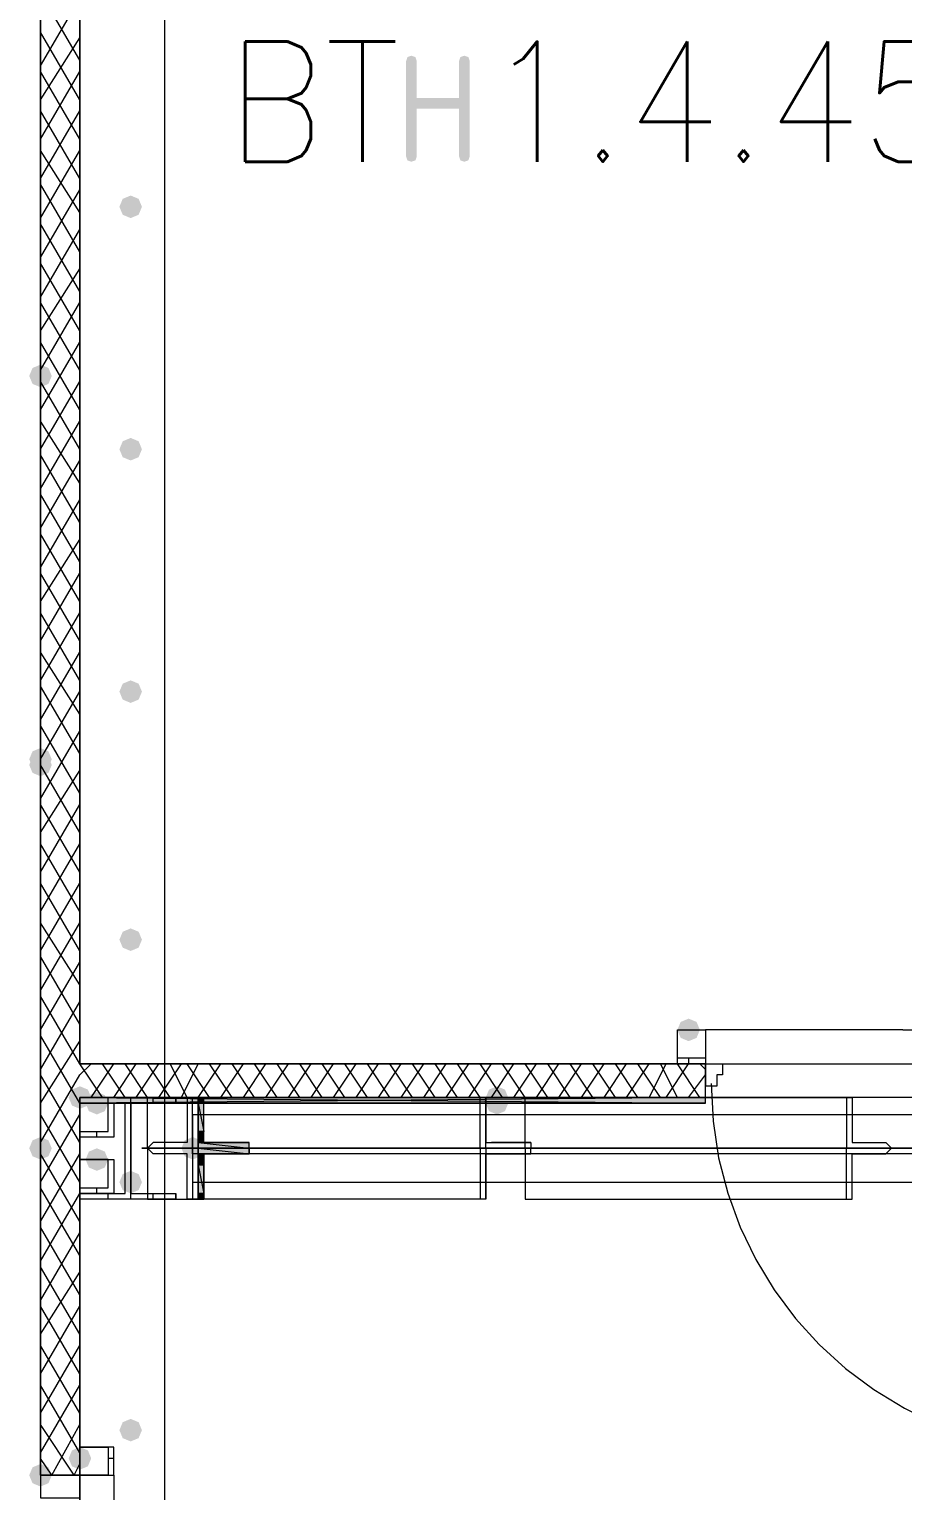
# Model space of a CAD drawing. Header units: millimetres. Extents: x 0 to 420, y 0 to 297.
# Drawn here: x 101.05 to 107.61, y 167.1 to 178.08 of the extents above; entities that cross this region are included whole.
import ezdxf

# ---------------------------------------------------------------- set-up
doc = ezdxf.new("R2010")
doc.units = ezdxf.units.MM
doc.styles.get("Standard").update_dxf_attribs({"font": 'STANDARD'})

msp = doc.modelspace()

# ---------------------------------------------------------------- hatches: boundary and pattern name
h = msp.add_hatch(color=7)
h.paths.add_polyline_path([(101.134333, 187.071), (101.134333, 169.672)], flags=0)
h.paths.add_polyline_path([(101.134333, 169.672), (101.134333, 187.071)], flags=0)
for color, points in [(7, [(103.880709, 177.12002), (103.880709, 177.8366), (103.8907, 177.866366), (103.920948, 177.876287), (103.950713, 177.866366), (103.960635, 177.8366), (103.960635, 177.557685), (104.278686, 177.557685), (104.278686, 177.8366), (104.288608, 177.866366), (104.318374, 177.876287), (104.348415, 177.866366), (104.358613, 177.8366), (104.358613, 177.12002), (104.348415, 177.090255), (104.318374, 177.080333), (104.288608, 177.090255), (104.278686, 177.12002), (104.278686, 177.47831), (103.960635, 177.47831), (103.960635, 177.12002), (103.950713, 177.090255), (103.920948, 177.080333), (103.8907, 177.090255)]), (7, [(101.896333, 176.741667), (101.871462, 176.681871), (101.811667, 176.657), (101.751871, 176.681871), (101.727, 176.741667), (101.751871, 176.801462), (101.811667, 176.826333), (101.871462, 176.801463)]), (254, [(101.219, 175.471667), (101.194129, 175.411871), (101.134333, 175.387), (101.074538, 175.411871), (101.049667, 175.471667), (101.074537, 175.531462), (101.134333, 175.556333), (101.194129, 175.531463)]), (254, [(101.219, 175.471667), (101.194129, 175.411871), (101.134333, 175.387), (101.074538, 175.411871), (101.049667, 175.471667), (101.074537, 175.531462), (101.134333, 175.556333), (101.194129, 175.531463)]), (7, [(101.896333, 174.921333), (101.871462, 174.861537), (101.811667, 174.836667), (101.751871, 174.861537), (101.727, 174.921333), (101.751871, 174.981129), (101.811667, 175.006), (101.871462, 174.981129)]), (7, [(101.896333, 173.101), (101.871462, 173.041204), (101.811667, 173.016333), (101.751871, 173.041204), (101.727, 173.101), (101.751871, 173.160796), (101.811667, 173.185667), (101.871462, 173.160796)]), (254, [(101.219, 172.593), (101.194129, 172.533204), (101.134333, 172.508333), (101.074538, 172.533204), (101.049667, 172.593), (101.074537, 172.652796), (101.134333, 172.677667), (101.194129, 172.652796)]), (254, [(101.219, 172.550667), (101.194129, 172.490871), (101.134333, 172.466), (101.074538, 172.490871), (101.049667, 172.550667), (101.074537, 172.610462), (101.134333, 172.635333), (101.194129, 172.610463)]), (7, [(101.896333, 171.238333), (101.871462, 171.178537), (101.811667, 171.153667), (101.751871, 171.178537), (101.727, 171.238333), (101.751871, 171.298129), (101.811667, 171.323), (101.871462, 171.298129)]), (7, [(106.087333, 170.561), (106.062463, 170.501204), (106.002667, 170.476333), (105.942871, 170.501204), (105.918, 170.561), (105.942871, 170.620796), (106.002667, 170.645667), (106.062462, 170.620796)]), (254, [(101.515333, 170.053), (101.490463, 169.993204), (101.430667, 169.968333), (101.370871, 169.993204), (101.346, 170.053), (101.370871, 170.112796), (101.430667, 170.137667), (101.490462, 170.112796)]), (254, [(104.648, 170.053), (104.623129, 169.993204), (104.563333, 169.968333), (104.503537, 169.993204), (104.478667, 170.053), (104.503537, 170.112796), (104.563333, 170.137667), (104.623129, 170.112796)]), (7, [(101.642333, 170.010667), (101.617463, 169.950871), (101.557667, 169.926), (101.497871, 169.950871), (101.473, 170.010667), (101.497871, 170.070462), (101.557667, 170.095333), (101.617462, 170.070463)]), (254, [(104.648, 170.010667), (104.623129, 169.950871), (104.563333, 169.926), (104.503537, 169.950871), (104.478667, 170.010667), (104.503537, 170.070462), (104.563333, 170.095333), (104.623129, 170.070463)]), (254, [(101.219, 169.672), (101.194129, 169.612204), (101.134333, 169.587333), (101.074538, 169.612204), (101.049667, 169.672), (101.074537, 169.731796), (101.134333, 169.756667), (101.194129, 169.731796)]), (254, [(101.219, 169.672), (101.194129, 169.612204), (101.134333, 169.587333), (101.074538, 169.612204), (101.049667, 169.672), (101.074537, 169.731796), (101.134333, 169.756667), (101.194129, 169.731796)]), (7, [(102.362, 169.672), (102.337129, 169.612204), (102.277333, 169.587333), (102.217538, 169.612204), (102.192667, 169.672), (102.217537, 169.731796), (102.277333, 169.756667), (102.337129, 169.731796)]), (98, [(102.658333, 169.714333), (102.616, 169.714333)]), (7, [(101.642333, 169.587333), (101.617463, 169.527537), (101.557667, 169.502667), (101.497871, 169.527537), (101.473, 169.587333), (101.497871, 169.647129), (101.557667, 169.672), (101.617462, 169.647129)]), (7, [(101.896333, 169.418), (101.871462, 169.358204), (101.811667, 169.333333), (101.751871, 169.358204), (101.727, 169.418), (101.751871, 169.477796), (101.811667, 169.502667), (101.871462, 169.477796)]), (98, [(102.319667, 169.291), (102.362, 169.291)]), (7, [(101.896333, 167.555333), (101.871462, 167.495537), (101.811667, 167.470667), (101.751871, 167.495537), (101.727, 167.555333), (101.751871, 167.615129), (101.811667, 167.64), (101.871462, 167.615129)]), (7, [(101.515333, 167.343667), (101.490463, 167.283871), (101.430667, 167.259), (101.370871, 167.283871), (101.346, 167.343667), (101.370871, 167.403462), (101.430667, 167.428333), (101.490462, 167.403463)]), (254, [(101.219, 167.216667), (101.194129, 167.156871), (101.134333, 167.132), (101.074538, 167.156871), (101.049667, 167.216667), (101.074537, 167.276462), (101.134333, 167.301333), (101.194129, 167.276463)]), (254, [(101.219, 167.216667), (101.194129, 167.156871), (101.134333, 167.132), (101.074538, 167.156871), (101.049667, 167.216667), (101.074537, 167.276462), (101.134333, 167.301333), (101.194129, 167.276463)])]:
    msp.add_hatch(color=color).paths.add_polyline_path(points, flags=0)
h = msp.add_hatch(color=7)
h.paths.add_polyline_path([(106.129667, 170.053), (101.430667, 170.053), (106.129667, 170.010667)], flags=0)
h.paths.add_polyline_path([(101.430667, 170.053), (106.129667, 170.010667), (101.430667, 170.010667)], flags=0)
h = msp.add_hatch(color=98)
h.paths.add_polyline_path([(102.319667, 170.053), (102.362, 170.053)], flags=0)
h.paths.add_polyline_path([(102.362, 170.053), (102.319667, 170.053)], flags=0)
h.paths.add_polyline_path([(102.362, 170.053), (102.319667, 170.053)], flags=0)
h.paths.add_polyline_path([(102.319667, 170.053), (102.362, 170.053)], flags=0)
h = msp.add_hatch(color=98)
h.paths.add_polyline_path([(102.362, 170.053), (102.319667, 170.053), (102.362, 170.010667)], flags=0)
h.paths.add_polyline_path([(102.319667, 170.053), (102.362, 170.010667), (102.319667, 170.010667)], flags=0)
h = msp.add_hatch(color=98)
h.paths.add_polyline_path([(102.362, 170.010667), (102.319667, 170.010667), (102.362, 169.799)], flags=0)
h.paths.add_polyline_path([(102.319667, 170.010667), (102.362, 169.799), (102.319667, 169.799)], flags=0)
h = msp.add_hatch(color=98)
h.paths.add_polyline_path([(102.362, 169.799), (102.319667, 169.799), (102.362, 169.756667)], flags=0)
h.paths.add_polyline_path([(102.319667, 169.799), (102.362, 169.756667), (102.319667, 169.756667)], flags=0)
h = msp.add_hatch(color=98)
h.paths.add_polyline_path([(102.362, 169.756667), (102.319667, 169.756667), (102.362, 169.714333)], flags=0)
h.paths.add_polyline_path([(102.319667, 169.756667), (102.362, 169.714333), (102.319667, 169.714333)], flags=0)
h.paths.add_polyline_path([(102.362, 169.714333), (102.319667, 169.714333)], flags=0)
h.paths.add_polyline_path([(102.319667, 169.714333), (102.362, 169.714333)], flags=0)
h.paths.add_polyline_path([(102.362, 169.714333), (102.319667, 169.714333)], flags=0)
h.paths.add_polyline_path([(102.362, 169.714333), (102.319667, 169.714333)], flags=0)
h = msp.add_hatch(color=98)
h.paths.add_polyline_path([(102.404333, 169.714333), (102.319667, 169.714333)], flags=0)
h.paths.add_polyline_path([(102.404333, 169.714333), (102.319667, 169.714333), (102.362, 169.714333)], flags=0)
h = msp.add_hatch(color=98)
h.paths.add_polyline_path([(102.616, 169.714333), (102.319667, 169.714333)], flags=0)
h.paths.add_polyline_path([(102.616, 169.714333), (102.319667, 169.714333), (102.404333, 169.714333)], flags=0)
h = msp.add_hatch(color=98)
h.paths.add_polyline_path([(102.319667, 169.714333), (102.658333, 169.714333)], flags=0)
h.paths.add_polyline_path([(102.658333, 169.714333), (102.319667, 169.714333)], flags=0)
h = msp.add_hatch(color=98)
h.paths.add_polyline_path([(102.700667, 169.714333), (102.319667, 169.714333)], flags=0)
h.paths.add_polyline_path([(102.319667, 169.714333), (102.700667, 169.714333)], flags=0)
h.paths.add_polyline_path([(102.700667, 169.714333), (102.319667, 169.714333)], flags=0)
h.paths.add_polyline_path([(102.700667, 169.714333), (102.319667, 169.714333), (102.658333, 169.714333)], flags=0)
h = msp.add_hatch(color=98)
h.paths.add_polyline_path([(102.700667, 169.714333), (102.319667, 169.714333), (102.700667, 169.672)], flags=0)
h.paths.add_polyline_path([(102.319667, 169.714333), (102.700667, 169.672), (102.319667, 169.672)], flags=0)
h.paths.add_polyline_path([(102.700667, 169.672), (102.319667, 169.672)], flags=0)
h.paths.add_polyline_path([(102.319667, 169.672), (102.700667, 169.672)], flags=0)
h.paths.add_polyline_path([(102.700667, 169.672), (102.319667, 169.672)], flags=0)
h.paths.add_polyline_path([(102.700667, 169.672), (102.319667, 169.672)], flags=0)
h = msp.add_hatch(color=98)
h.paths.add_polyline_path([(102.616, 169.714333), (102.658333, 169.714333)], flags=0)
h.paths.add_polyline_path([(102.658333, 169.714333), (102.616, 169.714333)], flags=0)
h = msp.add_hatch(color=7)
h.paths.add_polyline_path([(101.134333, 169.672), (101.134333, 167.216667)], flags=0)
h.paths.add_polyline_path([(101.134333, 167.216667), (101.134333, 169.672)], flags=0)
h = msp.add_hatch(color=98)
h.paths.add_polyline_path([(102.319667, 169.672), (102.700667, 169.672)], flags=0)
h.paths.add_polyline_path([(102.700667, 169.672), (102.319667, 169.672)], flags=0)
h.paths.add_polyline_path([(102.700667, 169.672), (102.319667, 169.672)], flags=0)
h.paths.add_polyline_path([(102.319667, 169.672), (102.700667, 169.672)], flags=0)
h = msp.add_hatch(color=98)
h.paths.add_polyline_path([(102.700667, 169.672), (102.319667, 169.672), (102.700667, 169.629667)], flags=0)
h.paths.add_polyline_path([(102.319667, 169.672), (102.700667, 169.629667), (102.319667, 169.629667)], flags=0)
h.paths.add_polyline_path([(102.700667, 169.629667), (102.319667, 169.629667)], flags=0)
h.paths.add_polyline_path([(102.319667, 169.629667), (102.700667, 169.629667)], flags=0)
h = msp.add_hatch(color=98)
h.paths.add_polyline_path([(102.658333, 169.629667), (102.319667, 169.629667)], flags=0)
h.paths.add_polyline_path([(102.319667, 169.629667), (102.658333, 169.629667)], flags=0)
h.paths.add_polyline_path([(102.658333, 169.629667), (102.319667, 169.629667)], flags=0)
h.paths.add_polyline_path([(102.658333, 169.629667), (102.319667, 169.629667), (102.700667, 169.629667)], flags=0)
h = msp.add_hatch(color=98)
h.paths.add_polyline_path([(102.404333, 169.629667), (102.319667, 169.629667)], flags=0)
h.paths.add_polyline_path([(102.404333, 169.629667), (102.319667, 169.629667), (102.616, 169.629667)], flags=0)
h = msp.add_hatch(color=98)
h.paths.add_polyline_path([(102.319667, 169.629667), (102.362, 169.629667)], flags=0)
h.paths.add_polyline_path([(102.362, 169.629667), (102.319667, 169.629667)], flags=0)
h.paths.add_polyline_path([(102.362, 169.629667), (102.319667, 169.629667)], flags=0)
h.paths.add_polyline_path([(102.319667, 169.629667), (102.362, 169.629667)], flags=0)
h.paths.add_polyline_path([(102.362, 169.629667), (102.319667, 169.629667)], flags=0)
h.paths.add_polyline_path([(102.362, 169.629667), (102.319667, 169.629667), (102.404333, 169.629667)], flags=0)
h = msp.add_hatch(color=98)
h.paths.add_polyline_path([(102.362, 169.629667), (102.319667, 169.629667), (102.362, 169.587333)], flags=0)
h.paths.add_polyline_path([(102.319667, 169.629667), (102.362, 169.587333), (102.319667, 169.587333)], flags=0)
h = msp.add_hatch(color=98)
h.paths.add_polyline_path([(102.362, 169.587333), (102.319667, 169.587333), (102.362, 169.545)], flags=0)
h.paths.add_polyline_path([(102.319667, 169.587333), (102.362, 169.545), (102.319667, 169.545)], flags=0)
h = msp.add_hatch(color=98)
h.paths.add_polyline_path([(102.616, 169.629667), (102.658333, 169.629667)], flags=0)
h.paths.add_polyline_path([(102.658333, 169.629667), (102.616, 169.629667)], flags=0)
h.paths.add_polyline_path([(102.658333, 169.629667), (102.616, 169.629667)], flags=0)
h = msp.add_hatch(color=98)
h.paths.add_polyline_path([(102.362, 169.545), (102.319667, 169.545), (102.362, 169.333333)], flags=0)
h.paths.add_polyline_path([(102.319667, 169.545), (102.362, 169.333333), (102.319667, 169.333333)], flags=0)
h = msp.add_hatch(color=98)
h.paths.add_polyline_path([(102.362, 169.333333), (102.319667, 169.333333), (102.362, 169.291)], flags=0)
h.paths.add_polyline_path([(102.319667, 169.333333), (102.362, 169.291), (102.319667, 169.291)], flags=0)
h.paths.add_polyline_path([(102.362, 169.291), (102.319667, 169.291)], flags=0)
h.paths.add_polyline_path([(102.319667, 169.291), (102.362, 169.291)], flags=0)

# ---------------------------------------------------------------- linework, layer by layer
at = {"color": 7, "lineweight": 0}
for points in [[(101.134333, 222.504), (101.134333, 167.216667)], [(101.430667, 170.307), (101.430667, 187.409667)], [(101.134333, 169.672), (101.134333, 187.071), (101.134333, 169.672), (101.134333, 187.071)], [(101.430667, 177.842333), (101.134333, 178.350333)], [(101.134333, 177.8), (101.430667, 178.308)], [(101.430667, 177.546), (101.134333, 178.054)], [(101.134333, 177.546), (101.430667, 178.011667)], [(101.134333, 177.249667), (101.430667, 177.757667)], [(101.430667, 177.249667), (101.134333, 177.757667)], [(101.134333, 176.953333), (101.430667, 177.461333)], [(101.430667, 176.953333), (101.134333, 177.461333)], [(101.134333, 176.657), (101.430667, 177.165)], [(101.430667, 176.699333), (101.134333, 177.165)], [(101.430667, 176.403), (101.134333, 176.911)], [(101.134333, 176.360667), (101.430667, 176.868667)], [(101.430667, 176.106667), (101.134333, 176.614667)], [(101.134333, 176.064333), (101.430667, 176.572333)], [(101.430667, 175.810333), (101.134333, 176.318333)], [(101.134333, 175.810333), (101.430667, 176.276)], [(101.134333, 175.514), (101.430667, 176.022)], [(101.430667, 175.514), (101.134333, 176.022)], [(101.134333, 175.217667), (101.430667, 175.725667)], [(101.430667, 175.217667), (101.134333, 175.725667)], [(101.134333, 174.921333), (101.430667, 175.429333)], [(101.430667, 174.921333), (101.134333, 175.429333)], [(101.134333, 174.625), (101.430667, 175.133)], [(101.430667, 174.667333), (101.134333, 175.133)], [(101.430667, 174.371), (101.134333, 174.879)], [(101.134333, 174.328667), (101.430667, 174.836667)], [(101.430667, 174.074667), (101.134333, 174.582667)], [(101.134333, 174.032333), (101.430667, 174.540333)], [(101.430667, 173.778333), (101.134333, 174.286333)], [(101.134333, 173.778333), (101.430667, 174.244)], [(101.134333, 173.482), (101.430667, 173.99)], [(101.430667, 173.482), (101.134333, 173.99)], [(101.134333, 173.185667), (101.430667, 173.693667)], [(101.430667, 173.185667), (101.134333, 173.693667)], [(101.134333, 172.889333), (101.430667, 173.397333)], [(101.430667, 172.931667), (101.134333, 173.397333)], [(101.430667, 172.635333), (101.134333, 173.143333)], [(101.134333, 172.593), (101.430667, 173.101)], [(101.430667, 172.339), (101.134333, 172.847)], [(101.134333, 172.296667), (101.430667, 172.804667)], [(101.430667, 172.042667), (101.134333, 172.550667)], [(101.134333, 172.042667), (101.430667, 172.508333)], [(101.134333, 171.746333), (101.430667, 172.254333)], [(101.430667, 171.746333), (101.134333, 172.254333)], [(101.134333, 171.45), (101.430667, 171.958)], [(101.430667, 171.45), (101.134333, 171.958)], [(101.134333, 171.153667), (101.430667, 171.661667)], [(101.430667, 171.153667), (101.134333, 171.661667)], [(101.134333, 170.857333), (101.430667, 171.365333)], [(101.430667, 170.899667), (101.134333, 171.365333)], [(101.430667, 170.603333), (101.134333, 171.111333)], [(101.134333, 170.561), (101.430667, 171.069)], [(101.430667, 170.307), (101.134333, 170.815)], [(101.134333, 170.264667), (101.430667, 170.772667)], [(107.611333, 170.561), (106.129667, 170.561), (106.129667, 170.434)], [(107.611333, 170.561), (109.050667, 170.561), (109.262333, 170.561), (109.262333, 170.349333), (109.050667, 170.349333), (109.050667, 170.561), (109.304667, 170.561), (109.304667, 170.307), (109.050667, 170.307), (109.050667, 170.561), (109.050667, 170.434)], [(101.430667, 170.010667), (101.134333, 170.518667)], [(101.134333, 170.010667), (101.430667, 170.476333)], [(106.002667, 170.349333), (106.002667, 170.307)], [(106.129667, 170.434), (106.129667, 170.307), (107.611333, 170.307)], [(107.611333, 170.307), (109.050667, 170.307), (109.050667, 170.434)], [(101.134333, 169.714333), (101.430667, 170.222333)], [(101.430667, 169.714333), (101.134333, 170.222333)], [(101.430667, 170.222333), (101.515333, 170.307)], [(101.6, 170.053), (101.430667, 170.307)], [(106.129667, 170.307), (101.430667, 170.307)], [(101.515333, 170.053), (101.684667, 170.307)], [(101.769333, 170.053), (101.6, 170.307)], [(101.684667, 170.053), (101.854, 170.307)], [(101.938667, 170.053), (101.769333, 170.307)], [(101.854, 170.053), (102.023333, 170.307)], [(102.108, 170.053), (101.938667, 170.307)], [(102.023333, 170.053), (102.192667, 170.307)], [(102.235, 170.053), (102.108, 170.307)], [(102.192667, 170.053), (102.319667, 170.307)], [(102.404333, 170.053), (102.235, 170.307)], [(102.319667, 170.053), (102.489, 170.307)], [(102.573667, 170.053), (102.404333, 170.307)], [(102.489, 170.053), (102.658333, 170.307)], [(102.743, 170.053), (102.573667, 170.307)], [(102.658333, 170.053), (102.827667, 170.307)], [(102.912333, 170.053), (102.743, 170.307)], [(102.827667, 170.053), (102.997, 170.307)], [(103.081667, 170.053), (102.912333, 170.307)], [(102.997, 170.053), (103.166333, 170.307)], [(103.251, 170.053), (103.081667, 170.307)], [(103.166333, 170.053), (103.335667, 170.307)], [(103.420333, 170.053), (103.251, 170.307)], [(103.335667, 170.053), (103.505, 170.307)], [(103.589667, 170.053), (103.420333, 170.307)], [(103.505, 170.053), (103.674333, 170.307)], [(103.759, 170.053), (103.589667, 170.307)], [(103.674333, 170.053), (103.843667, 170.307)], [(103.928333, 170.053), (103.759, 170.307)], [(103.843667, 170.053), (104.013, 170.307)], [(104.097667, 170.053), (103.928333, 170.307)], [(104.013, 170.053), (104.182333, 170.307)], [(104.267, 170.053), (104.097667, 170.307)], [(104.182333, 170.053), (104.351667, 170.307)], [(104.436333, 170.053), (104.267, 170.307)], [(104.351667, 170.053), (104.521, 170.307)], [(104.605667, 170.053), (104.436333, 170.307)], [(104.521, 170.053), (104.690333, 170.307)], [(104.775, 170.053), (104.605667, 170.307)], [(104.690333, 170.053), (104.859667, 170.307)], [(104.944333, 170.053), (104.775, 170.307)], [(104.859667, 170.053), (105.029, 170.307)], [(105.113667, 170.053), (104.944333, 170.307)], [(105.029, 170.053), (105.198333, 170.307)], [(105.283, 170.053), (105.113667, 170.307)], [(105.198333, 170.053), (105.367667, 170.307)], [(105.452333, 170.053), (105.283, 170.307)], [(105.367667, 170.053), (105.537, 170.307)], [(105.621667, 170.053), (105.452333, 170.307)], [(105.537, 170.053), (105.706333, 170.307)], [(105.791, 170.053), (105.621667, 170.307)], [(105.706333, 170.053), (105.833333, 170.307)], [(105.918, 170.053), (105.791, 170.307)], [(105.833333, 170.053), (106.002667, 170.307)], [(106.087333, 170.053), (105.918, 170.307)], [(106.002667, 170.053), (106.129667, 170.222333)], [(106.129667, 170.264667), (106.087333, 170.307)], [(106.129667, 170.053), (106.129667, 170.137667), (106.129667, 170.307)], [(106.129667, 170.053), (106.129667, 170.137667)], [(106.172, 170.158833), (106.186316, 169.875325), (106.228334, 169.600006), (106.29666, 169.334272), (106.389901, 169.079515), (106.506663, 168.83713), (106.645552, 168.608509), (106.805176, 168.395048), (106.984139, 168.198139), (107.181048, 168.019176), (107.394509, 167.859552), (107.62313, 167.720663), (107.865515, 167.603901), (108.120272, 167.51066), (108.386006, 167.442334), (108.661325, 167.400316), (108.944833, 167.386)], [(101.430667, 170.053), (106.129667, 170.053), (101.430667, 170.010667), (106.129667, 170.010667)], [(101.430667, 170.010667), (101.430667, 170.053)], [(101.430667, 170.053), (106.129667, 170.053)], [(101.430667, 167.216667), (101.430667, 170.053)], [(101.642333, 170.010667), (101.642333, 170.053)], [(101.811667, 169.291), (101.811667, 170.053)], [(102.277333, 169.672), (102.277333, 170.053), (102.235, 170.053), (102.235, 170.010667), (102.235, 169.756667), (102.235, 169.714333), (101.981, 169.714333), (101.938667, 169.672), (102.277333, 169.672), (104.436333, 169.672), (104.436333, 170.053), (102.277333, 170.053)], [(102.319667, 169.672), (101.938667, 169.672), (101.938667, 170.053), (102.319667, 170.053)], [(101.981, 170.010667), (101.981, 170.053)], [(102.150333, 170.010667), (102.150333, 170.053)], [(104.478667, 170.053), (102.319667, 170.053)], [(104.478667, 169.672), (104.478667, 170.053), (104.478667, 170.010667), (104.478667, 169.756667), (104.478667, 169.714333)], [(107.188, 170.053), (107.230333, 170.053)], [(107.230333, 170.053), (107.230333, 170.010667), (107.230333, 169.756667), (107.230333, 169.714333), (107.272667, 169.714333), (107.484333, 169.714333), (107.526667, 169.672)], [(101.134333, 169.418), (101.430667, 169.926)], [(101.430667, 169.418), (101.134333, 169.926)], [(102.277333, 169.926), (102.277333, 169.672), (102.277333, 169.714333), (102.277333, 169.926), (112.903, 169.926), (112.903, 169.672), (102.277333, 169.672), (102.277333, 169.714333)], [(101.557667, 169.756667), (101.557667, 169.799)], [(102.658333, 169.714333), (102.404333, 169.714333)], [(104.478667, 169.714333), (104.521, 169.714333), (104.817333, 169.714333), (104.521, 169.714333)], [(104.817333, 169.714333), (104.817333, 169.672)], [(101.134333, 169.672), (101.134333, 167.216667), (101.134333, 169.672), (101.134333, 167.216667)], [(101.134333, 169.121667), (101.430667, 169.629667)], [(101.430667, 169.121667), (101.134333, 169.629667)], [(102.277333, 169.672), (102.277333, 169.291), (102.235, 169.291), (102.235, 169.333333), (102.235, 169.587333), (102.235, 169.629667), (101.981, 169.629667), (101.938667, 169.672), (102.277333, 169.672), (104.436333, 169.672), (104.436333, 169.291), (102.277333, 169.291)], [(102.319667, 169.672), (101.938667, 169.672), (101.938667, 169.291), (102.319667, 169.291)], [(112.903, 169.629667), (112.903, 169.672), (112.903, 169.629667), (102.277333, 169.629667), (102.277333, 169.672), (112.903, 169.672)], [(102.277333, 169.629667), (102.277333, 169.460333), (102.277333, 169.418), (112.903, 169.418), (112.903, 169.460333), (112.903, 169.629667), (112.903, 169.418)], [(104.478667, 169.672), (102.319667, 169.672)], [(104.478667, 169.672), (102.319667, 169.672)], [(102.658333, 169.629667), (102.404333, 169.629667)], [(104.478667, 169.672), (104.478667, 169.291), (104.478667, 169.333333), (104.478667, 169.587333), (104.478667, 169.629667)], [(104.817333, 169.672), (104.478667, 169.672)], [(104.817333, 169.672), (104.478667, 169.672)], [(104.478667, 169.629667), (104.521, 169.629667), (104.817333, 169.629667), (104.521, 169.629667)], [(104.817333, 169.629667), (104.817333, 169.672)], [(107.526667, 169.672), (107.188, 169.672)], [(107.526667, 169.672), (107.188, 169.672)], [(107.230333, 169.291), (107.230333, 169.333333), (107.230333, 169.587333), (107.230333, 169.629667), (107.272667, 169.629667), (107.484333, 169.629667), (107.526667, 169.672)], [(101.430667, 168.867667), (101.134333, 169.375667)], [(101.557667, 169.333333), (101.557667, 169.375667)], [(101.134333, 168.825333), (101.430667, 169.333333)], [(101.430667, 169.291), (101.430667, 169.333333)], [(101.642333, 169.291), (101.642333, 169.333333)], [(101.981, 169.291), (101.981, 169.333333)], [(102.150333, 169.291), (102.150333, 169.333333)], [(104.478667, 169.291), (102.319667, 169.291)], [(107.188, 169.291), (107.230333, 169.291)], [(101.430667, 168.571333), (101.134333, 169.079333)], [(101.134333, 168.529), (101.430667, 169.037)], [(101.430667, 168.275), (101.134333, 168.783)], [(101.134333, 168.275), (101.430667, 168.740667)], [(101.134333, 167.978667), (101.430667, 168.486667)], [(101.430667, 167.978667), (101.134333, 168.486667)], [(101.134333, 167.682333), (101.430667, 168.190333)], [(101.430667, 167.682333), (101.134333, 168.190333)], [(101.134333, 167.386), (101.430667, 167.894)], [(101.430667, 167.386), (101.134333, 167.894)], [(101.388333, 167.216667), (101.134333, 167.597667)], [(101.219, 167.216667), (101.430667, 167.597667)], [(101.219, 167.216667), (101.134333, 167.343667)], [(101.388333, 167.216667), (101.430667, 167.301333)], [(101.684667, 167.343667), (101.642333, 167.343667)], [(101.134333, 167.216667), (101.430667, 167.216667)], [(101.430667, 163.872333), (101.430667, 167.216667), (101.557667, 167.216667)], [(101.557667, 167.216667), (101.684667, 167.216667), (101.684667, 163.872333)]]:
    msp.add_lwpolyline(points, dxfattribs=at)
at = {"color": 6, "lineweight": 0}
msp.add_lwpolyline([(133.265334, 221.868999), (118.956668, 221.868999), (118.956668, 215.518999), (102.065668, 215.518999), (102.065668, 148.208999), (110.871001, 148.208999)], dxfattribs=at)
at = {"color": 152, "lineweight": 0}
msp.add_lwpolyline([(113.749667, 187.409667), (101.430667, 187.409667), (101.430667, 170.307), (113.749667, 170.307)], close=True, dxfattribs=at)
at = {"color": 7, "lineweight": 0}
for points in [[(101.134333, 187.071), (101.134333, 169.672)], [(101.134333, 169.672), (101.134333, 187.071)], [(101.134333, 169.672), (101.134333, 187.071)], [(101.134333, 169.672), (101.134333, 187.071)], [(105.918, 170.561), (106.129667, 170.561), (106.129667, 170.349333), (105.918, 170.349333), (105.918, 170.561), (106.129667, 170.561), (106.129667, 170.307), (105.918, 170.307)], [(106.256667, 170.307), (106.256667, 170.222333), (106.214333, 170.222333), (106.214333, 170.137667), (106.129667, 170.137667), (106.129667, 170.307)], [(106.129667, 170.307), (106.129667, 170.137667)], [(106.129667, 170.053), (101.430667, 170.053), (106.129667, 170.010667)], [(101.430667, 170.053), (106.129667, 170.010667), (101.430667, 170.010667)], [(102.150333, 169.291), (101.430667, 169.291), (101.430667, 169.333333), (101.769333, 169.333333), (101.769333, 170.010667), (101.430667, 170.010667), (101.430667, 170.053), (102.150333, 170.053), (102.150333, 170.010667), (101.811667, 170.010667), (101.811667, 169.333333), (102.150333, 169.333333)], [(106.129667, 170.053), (101.430667, 170.053), (101.430667, 170.010667), (106.129667, 170.010667)], [(106.129667, 170.053), (101.430667, 170.053), (101.430667, 170.010667), (106.129667, 170.010667)], [(101.684667, 169.756667), (101.430667, 169.756667), (101.430667, 170.010667), (101.684667, 170.010667)], [(101.642333, 169.799), (101.642333, 170.010667), (101.430667, 170.010667), (101.430667, 169.799)], [(104.775, 170.053), (107.188, 170.053), (107.188, 169.672), (104.775, 169.672)], [(101.134333, 169.672), (101.134333, 167.216667)], [(101.134333, 167.216667), (101.134333, 169.672)], [(101.134333, 169.672), (101.134333, 167.216667)], [(101.134333, 169.672), (101.134333, 167.216667)], [(101.684667, 169.333333), (101.430667, 169.333333), (101.430667, 169.587333), (101.684667, 169.587333)], [(101.642333, 169.375667), (101.642333, 169.587333), (101.430667, 169.587333), (101.430667, 169.375667)], [(102.616, 169.672), (101.896333, 169.672)], [(104.775, 169.291), (107.188, 169.291), (107.188, 169.672), (104.775, 169.672)], [(101.684667, 167.216667), (101.684667, 167.428333), (101.430667, 167.428333), (101.430667, 167.216667)], [(101.642333, 167.216667), (101.430667, 167.216667), (101.430667, 167.428333), (101.642333, 167.428333)], [(101.430667, 167.216667), (101.134333, 167.216667), (101.134333, 167.047333), (101.430667, 167.047333)], [(101.430667, 167.216667), (101.134333, 167.216667)]]:
    msp.add_lwpolyline(points, close=True, dxfattribs=at)
at = {"color": 8, "lineweight": 0}
msp.add_lwpolyline([(113.749667, 157.734), (113.749667, 170.053), (101.430667, 170.053), (101.430667, 157.734)], close=True, dxfattribs=at)
at = {"color": 98, "lineweight": 0}
for points in [[(102.319667, 170.053), (102.362, 170.053)], [(102.362, 170.053), (102.319667, 170.053)], [(102.362, 170.053), (102.319667, 170.053)], [(102.319667, 170.053), (102.362, 170.053)], [(102.362, 170.053), (102.319667, 170.053), (102.362, 170.010667)], [(102.319667, 170.053), (102.362, 170.010667), (102.319667, 170.010667)], [(102.362, 170.010667), (102.319667, 170.010667), (102.362, 169.799)], [(102.319667, 170.010667), (102.362, 169.799), (102.319667, 169.799)], [(102.362, 169.799), (102.319667, 169.799), (102.362, 169.756667)], [(102.319667, 169.799), (102.362, 169.756667), (102.319667, 169.756667)], [(102.362, 169.756667), (102.319667, 169.756667), (102.362, 169.714333)], [(102.319667, 169.756667), (102.362, 169.714333), (102.319667, 169.714333)], [(102.362, 169.714333), (102.319667, 169.714333)], [(102.319667, 169.714333), (102.362, 169.714333)], [(102.362, 169.714333), (102.319667, 169.714333)], [(102.362, 169.714333), (102.319667, 169.714333)], [(102.404333, 169.714333), (102.319667, 169.714333)], [(102.404333, 169.714333), (102.319667, 169.714333), (102.362, 169.714333)], [(102.616, 169.714333), (102.319667, 169.714333)], [(102.616, 169.714333), (102.319667, 169.714333), (102.404333, 169.714333)], [(102.319667, 169.714333), (102.658333, 169.714333)], [(102.658333, 169.714333), (102.319667, 169.714333)], [(102.700667, 169.714333), (102.319667, 169.714333)], [(102.319667, 169.714333), (102.700667, 169.714333)], [(102.700667, 169.714333), (102.319667, 169.714333)], [(102.700667, 169.714333), (102.319667, 169.714333), (102.658333, 169.714333)], [(102.700667, 169.714333), (102.319667, 169.714333), (102.700667, 169.672)], [(102.319667, 169.714333), (102.700667, 169.672), (102.319667, 169.672)], [(102.658333, 169.714333), (102.616, 169.714333)], [(102.616, 169.714333), (102.658333, 169.714333)], [(102.658333, 169.714333), (102.616, 169.714333)], [(102.319667, 169.672), (102.700667, 169.672)], [(102.700667, 169.672), (102.319667, 169.672)], [(102.700667, 169.672), (102.319667, 169.672)], [(102.319667, 169.672), (102.700667, 169.672)], [(102.700667, 169.672), (102.319667, 169.672), (102.700667, 169.629667)], [(102.319667, 169.672), (102.700667, 169.629667), (102.319667, 169.629667)], [(102.700667, 169.672), (102.319667, 169.672)], [(102.319667, 169.672), (102.700667, 169.672)], [(102.700667, 169.672), (102.319667, 169.672)], [(102.700667, 169.672), (102.319667, 169.672)], [(102.700667, 169.629667), (102.319667, 169.629667)], [(102.319667, 169.629667), (102.700667, 169.629667)], [(102.658333, 169.629667), (102.319667, 169.629667)], [(102.319667, 169.629667), (102.658333, 169.629667)], [(102.658333, 169.629667), (102.319667, 169.629667)], [(102.658333, 169.629667), (102.319667, 169.629667), (102.700667, 169.629667)], [(102.404333, 169.629667), (102.319667, 169.629667)], [(102.404333, 169.629667), (102.319667, 169.629667), (102.616, 169.629667)], [(102.319667, 169.629667), (102.362, 169.629667)], [(102.362, 169.629667), (102.319667, 169.629667)], [(102.362, 169.629667), (102.319667, 169.629667)], [(102.319667, 169.629667), (102.362, 169.629667)], [(102.362, 169.629667), (102.319667, 169.629667)], [(102.362, 169.629667), (102.319667, 169.629667), (102.404333, 169.629667)], [(102.362, 169.629667), (102.319667, 169.629667), (102.362, 169.587333)], [(102.319667, 169.629667), (102.362, 169.587333), (102.319667, 169.587333)], [(102.362, 169.587333), (102.319667, 169.587333), (102.362, 169.545)], [(102.319667, 169.587333), (102.362, 169.545), (102.319667, 169.545)], [(102.616, 169.629667), (102.658333, 169.629667)], [(102.658333, 169.629667), (102.616, 169.629667)], [(102.658333, 169.629667), (102.616, 169.629667)], [(102.362, 169.545), (102.319667, 169.545), (102.362, 169.333333)], [(102.319667, 169.545), (102.362, 169.333333), (102.319667, 169.333333)], [(102.362, 169.333333), (102.319667, 169.333333), (102.362, 169.291)], [(102.319667, 169.333333), (102.362, 169.291), (102.319667, 169.291)], [(102.362, 169.291), (102.319667, 169.291)], [(102.319667, 169.291), (102.362, 169.291)], [(102.319667, 169.291), (102.362, 169.291)]]:
    msp.add_lwpolyline(points, close=True, dxfattribs=at)
for points in [[(102.319667, 170.053), (102.319667, 169.672), (102.700667, 169.672)], [(102.700667, 169.672), (102.700667, 169.714333), (102.658333, 169.714333), (102.616, 169.714333), (102.404333, 169.714333), (102.362, 169.714333), (102.362, 169.756667), (102.362, 169.799), (102.362, 170.010667), (102.362, 170.053), (102.319667, 170.053)], [(102.700667, 169.672), (102.319667, 169.672), (102.319667, 169.291)], [(102.700667, 169.672), (102.700667, 169.629667), (102.658333, 169.629667), (102.616, 169.629667), (102.404333, 169.629667), (102.362, 169.629667), (102.362, 169.587333), (102.362, 169.545), (102.362, 169.333333), (102.362, 169.291), (102.319667, 169.291)]]:
    msp.add_lwpolyline(points, dxfattribs=at)

# ---------------------------------------------------------------- texts
at = {"color": 7, "char_height": 0.90157, "attachment_point": 1}
for s, insert, width in [('BT', (102.531339, 177.981907), 1.30226778), ('1.4.45', (104.47867, 177.981907), 3.10540778)]:
    msp.add_mtext(s, dxfattribs=dict(at, insert=insert, width=width))

doc.saveas('drawing.dxf')
